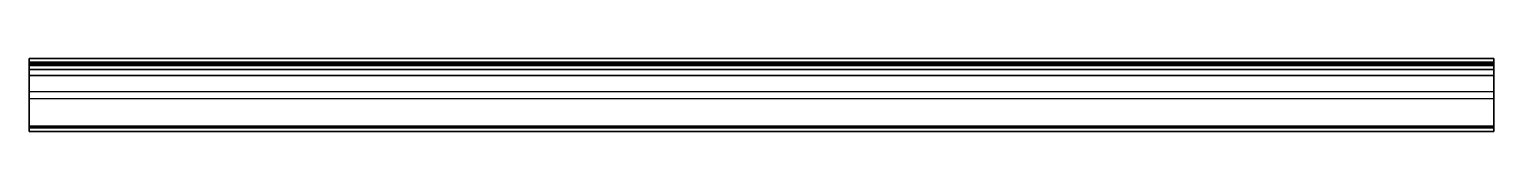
# Model space of a CAD drawing. Extents: x 0 to 400, y -19 to 1.
import ezdxf

# ---------------------------------------------------------------- set-up
doc = ezdxf.new("R2010")
doc.units = 0
doc.layers.add('ACESSORIO', color=1, linetype='CONTINUOUS')
doc.layers.add('CONTORNO', color=2, linetype='CONTINUOUS')

msp = doc.modelspace()

# ---------------------------------------------------------------- linework, layer by layer
at = {"layer": 'ACESSORIO'}
for points in [[(0, -8), (400, -8), (400, 1), (0, 1)], [(400, 1), (0, 1), (0, 1, 35), (400, 1, 35)], [(0, 1, 35), (400, 1, 35), (400, -19, 35), (0, -19, 35)], [(0, 0, -15), (0, 1, -15), (0, 1), (0, 0)], [(400, 1, -15), (400, 0, -15), (0, 0, -15), (0, 1, -15)], [(0, 1), (0, 1, -15), (400, 1, -15), (400, 1)], [(400, 0, -15), (400, 0), (0, 0), (0, 0, -15)], [(400, 1, -15), (400, 0, -15), (400, 0), (400, 1)], [(0, -17.5, 33.5), (400, -17.5, 33.5), (400, -0.5, 33.5), (0, -0.5, 33.5)], [(400, -0.5, 33.5), (0, -0.5, 33.5), (0, -0.5, 11.87), (400, -0.5, 11.87)], [(0, -19, 1), (400, -19, 1), (400, -3.62, 7.23), (0, -3.62, 7.23)], [(0, -10), (400, -10), (400, -18), (0, -18)], [(0, -19, 25), (400, -19, 25), (400, -17.5, 25), (0, -17.5, 25)], [(400, -17.5, 25), (0, -17.5, 25), (0, -17.5, 33.5), (400, -17.5, 33.5)], [(400, -18), (0, -18), (0, -18, -2), (400, -18, -2)], [(0, -18, -2), (400, -18, -2), (400, -19, -2), (0, -19, -2)], [(400, -19, -2), (0, -19, -2), (0, -19, 1), (400, -19, 1)], [(400, -19, 35), (0, -19, 35), (0, -19, 25), (400, -19, 25)]]:
    msp.add_3dface(points, dxfattribs=at)
for points, invisible_edges in [([(0, -19, 35), (0, -17.5, 33.5), (0, -0.5, 33.5), (0, 1, 35)], 5), ([(0, -0.5, 33.5), (0, 1, 35), (0, 1), (0, -0.5, 11.87)], 5), ([(0, 1), (0, -0.5, 11.87), (0, -0.89, 9.94), (0, 1)], 5), ([(0, -1.98, 8.31), (0, -3.62, 7.23), (0, 1), (0, -1.98, 8.31)], 6), ([(0, 1), (0, -3.62, 7.23), (0, -19, 1), (0, -18)], 13), ([(0, -0.89, 9.94), (0, -1.98, 8.31), (0, 1), (0, -0.89, 9.94)], 6), ([(400, -19, 35), (400, -17.5, 33.5), (400, -0.5, 33.5), (400, 1, 35)], 5), ([(400, -0.5, 33.5), (400, 1, 35), (400, 1), (400, -0.5, 11.87)], 5), ([(400, 1), (400, -0.5, 11.87), (400, -0.89, 9.94), (400, 1)], 5), ([(400, -1.98, 8.31), (400, -3.62, 7.23), (400, 1), (400, -1.98, 8.31)], 6), ([(400, 1), (400, -3.62, 7.23), (400, -19, 1), (400, -18)], 13), ([(400, -0.89, 9.94), (400, -1.98, 8.31), (400, 1), (400, -0.89, 9.94)], 6), ([(0, -17.5, 25), (0, -19, 25), (0, -19, 35), (0, -17.5, 33.5)], 4), ([(0, -19, 1), (0, -18), (0, -18, -2), (0, -19, -2)], 1), ([(400, -17.5, 25), (400, -19, 25), (400, -19, 35), (400, -17.5, 33.5)], 4), ([(400, -19, 1), (400, -18), (400, -18, -2), (400, -19, -2)], 1)]:
    msp.add_3dface(points, dxfattribs=dict(at, invisible_edges=invisible_edges))
at = {"layer": 'CONTORNO'}
msp.add_lwpolyline([(0, 0.05), (400, 0.05), (400, -0.05), (0, -0.05), (0, 0.05)], dxfattribs=at)

# ---------------------------------------------------------------- meshes
at = {"layer": 'ACESSORIO'}
mesh = msp.add_polymesh((2, 4), dxfattribs=at)
for k, corner in enumerate([(400, -3.62, 7.23), (400, -1.98, 8.31), (400, -0.89, 9.94), (400, -0.5, 11.87), (0, -3.62, 7.23), (0, -1.98, 8.31), (0, -0.89, 9.94), (0, -0.5, 11.87)]):
    mesh.set_mesh_vertex(divmod(k, 4), corner)

doc.saveas('drawing.dxf')
